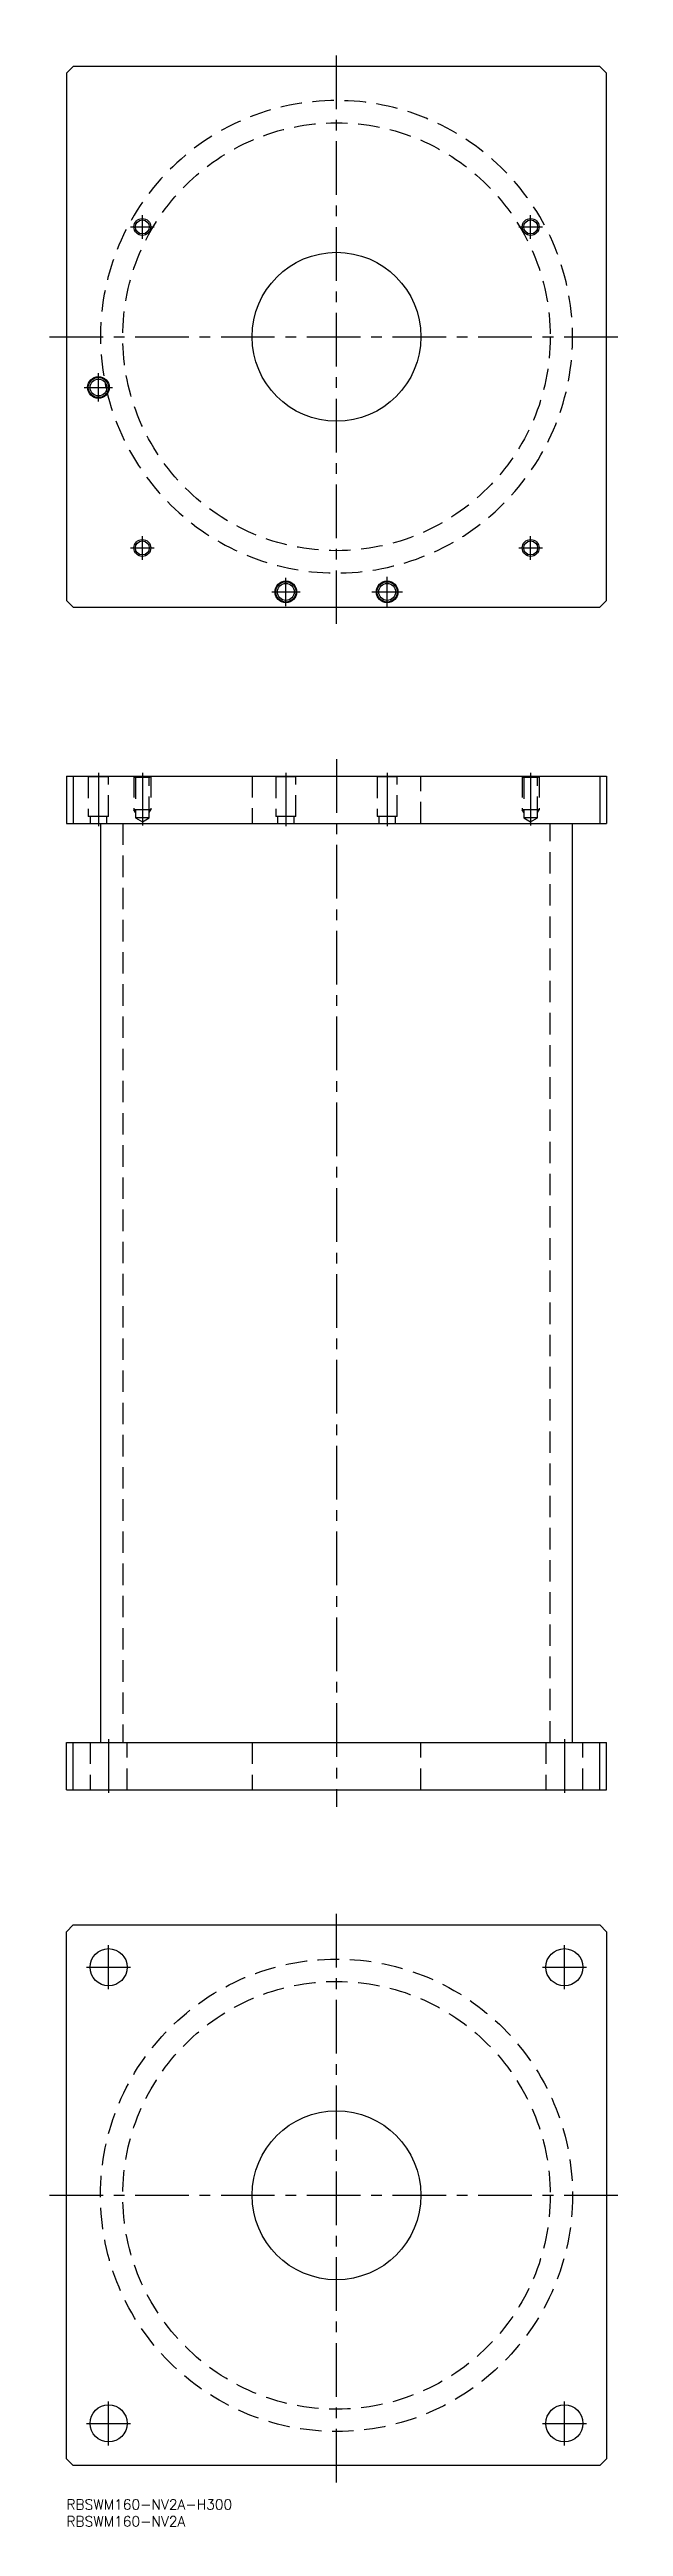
# Model space of a CAD drawing. Extents: x -5 to 165, y -8 to 725.
import ezdxf

# ---------------------------------------------------------------- set-up
doc = ezdxf.new("R2010")
doc.units = 0
doc.header["$LTSCALE"] = 0.5
doc.linetypes.add('CENTER', pattern=[50.8, 31.75, -6.35, 6.35, -6.35])
doc.linetypes.add('DASHED', pattern=[19.05, 12.7, -6.35])
for name, color, linetype in [('MSM_CENTER', 1, 'CENTER'), ('MSM_CONTINUOUS', 7, 'CONTINUOUS'), ('MSM_DASHED', 4, 'DASHED'), ('MSM_NARROW', 5, 'CONTINUOUS'), ('MSM_PART_NUMBER', 7, 'CONTINUOUS')]:
    doc.layers.add(name, color=color, linetype=linetype)
doc.styles.get("Standard").update_dxf_attribs({"font": 'txt.shx', "height": 3, "bigfont": 'bigfont.shx'})

msp = doc.modelspace()

# ---------------------------------------------------------------- linework, layer by layer
at = {"layer": 'MSM_CENTER'}
for p, q in [((80, 555), (80, 725)), ((22.5, 669), (22.5, 676)), ((137.5, 669), (137.5, 676)), ((19, 672.5), (26, 672.5)), ((134, 672.5), (141, 672.5)), ((-5, 640), (165, 640)), ((5.3, 625), (13.7, 625)), ((9.5, 620.8), (9.5, 629.2)), ((22.5, 574), (22.5, 581)), ((137.5, 574), (137.5, 581)), ((19, 577.5), (26, 577.5)), ((134, 577.5), (141, 577.5)), ((60.8, 564.5), (69.2, 564.5)), ((65, 560.3), (65, 568.7)), ((90.5, 564.5), (99.5, 564.5)), ((95, 560), (95, 569)), ((80, 515), (80, 205)), ((9.5, 511), (9.5, 495)), ((22.5, 511), (22.5, 495.407)), ((65, 511), (65, 495)), ((95, 511), (95, 495)), ((137.5, 511), (137.5, 495.407)), ((12.5, 225), (12.5, 209)), ((147.5, 225), (147.5, 209)), ((80, 5), (80, 175)), ((12.5, 151), (12.5, 164)), ((147.5, 151), (147.5, 164)), ((6, 157.5), (19, 157.5)), ((141, 157.5), (154, 157.5)), ((-5, 90), (165, 90)), ((6, 22.5), (19, 22.5)), ((12.5, 16), (12.5, 29)), ((141, 22.5), (154, 22.5)), ((147.5, 16), (147.5, 29))]:
    msp.add_line(p, q, dxfattribs=at)
at = {"layer": 'MSM_CONTINUOUS'}
for p, q in [((2, 720), (0, 718)), ((158, 720), (2, 720)), ((160, 718), (158, 720)), ((0, 718), (0, 562)), ((160, 562), (160, 718)), ((0, 562), (2, 560)), ((2, 560), (158, 560)), ((158, 560), (160, 562)), ((0, 510), (160, 510)), ((0, 510), (0, 496)), ((2, 510), (2, 496)), ((158, 510), (158, 496)), ((160, 510), (160, 496)), ((0, 496), (160, 496)), ((10.1, 496), (10.1, 224)), ((149.9, 224), (149.9, 496)), ((0, 210), (0, 224)), ((0, 224), (160, 224)), ((2, 210), (2, 224)), ((158, 210), (158, 224)), ((160, 210), (160, 224)), ((0, 210), (160, 210)), ((0, 168), (2, 170)), ((2, 170), (158, 170)), ((158, 170), (160, 168)), ((0, 12), (0, 168)), ((160, 168), (160, 12)), ((2, 10), (0, 12)), ((158, 10), (2, 10)), ((160, 12), (158, 10))]:
    msp.add_line(p, q, dxfattribs=at)
for centre, radius in [((22.5, 672.5), 2.067), ((137.5, 672.5), 2.067), ((80, 640), 25), ((9.5, 625), 3.2), ((9.5, 625), 3), ((9.5, 625), 2.5), ((22.5, 577.5), 2.067), ((137.5, 577.5), 2.067), ((65, 564.5), 3.2), ((65, 564.5), 3), ((65, 564.5), 2.5), ((95, 564.5), 3.2), ((95, 564.5), 3), ((95, 564.5), 2.5), ((12.5, 157.5), 5.5), ((147.5, 157.5), 5.5), ((80, 90), 25), ((12.5, 22.5), 5.5), ((147.5, 22.5), 5.5)]:
    msp.add_circle(centre, radius, dxfattribs=at)
msp.add_arc((80, 640), 69.9, 191.020888, 193.002068, dxfattribs=at)
at = {"layer": 'MSM_DASHED'}
for p, q in [((6.3, 510), (6.5, 509.8)), ((6.5, 509.8), (6.5, 498)), ((12.5, 509.8), (6.5, 509.8)), ((12.5, 509.8), (12.7, 510)), ((12.5, 498), (12.5, 509.8)), ((20, 510), (20.433, 509.567)), ((20, 510), (20, 500)), ((20.433, 509.567), (20.433, 497.6)), ((24.567, 509.567), (20.433, 509.567)), ((24.567, 509.567), (25, 510)), ((24.567, 497.6), (24.567, 509.567)), ((25, 510), (25, 500)), ((55, 510), (55, 496)), ((61.8, 510), (62, 509.8)), ((62, 509.8), (62, 498)), ((68, 509.8), (62, 509.8)), ((68, 509.8), (68.2, 510)), ((68, 498), (68, 509.8)), ((91.8, 510), (92, 509.8)), ((92, 509.8), (92, 498)), ((98, 509.8), (92, 509.8)), ((98, 509.8), (98.2, 510)), ((98, 498), (98, 509.8)), ((105, 496), (105, 510)), ((135, 510), (135.433, 509.567)), ((135, 510), (135, 500)), ((135.433, 509.567), (135.433, 497.6)), ((139.567, 509.567), (135.433, 509.567)), ((139.567, 509.567), (140, 510)), ((139.567, 497.6), (139.567, 509.567)), ((140, 510), (140, 500)), ((25, 500), (20, 500)), ((20.433, 499.25), (20, 500)), ((24.567, 499.25), (25, 500)), ((140, 500), (135, 500)), ((135.433, 499.25), (135, 500)), ((139.567, 499.25), (140, 500)), ((12.5, 498), (6.5, 498)), ((7, 498), (7, 496)), ((12, 496), (12, 498)), ((16.7, 496), (16.7, 224)), ((20.433, 497.6), (22.5, 496.407)), ((24.567, 497.6), (20.433, 497.6)), ((22.5, 496.407), (24.567, 497.6)), ((68, 498), (62, 498)), ((62.5, 498), (62.5, 496)), ((67.5, 496), (67.5, 498)), ((98, 498), (92, 498)), ((92.5, 498), (92.5, 496)), ((97.5, 496), (97.5, 498)), ((135.433, 497.6), (137.5, 496.407)), ((139.567, 497.6), (135.433, 497.6)), ((137.5, 496.407), (139.567, 497.6)), ((143.3, 224), (143.3, 496)), ((7, 224), (7, 210)), ((18, 210), (18, 224)), ((55, 224), (55, 210)), ((105, 210), (105, 224)), ((142, 224), (142, 210)), ((153, 210), (153, 224))]:
    msp.add_line(p, q, dxfattribs=at)
for centre, radius in [((80, 640), 63.3), ((80, 90), 69.9), ((80, 90), 63.3)]:
    msp.add_circle(centre, radius, dxfattribs=at)
msp.add_arc((80, 640), 69.9, 193.002068, 191.020888, dxfattribs=at)
at = {"layer": 'MSM_NARROW'}
for centre in [(22.5, 672.5), (137.5, 672.5), (22.5, 577.5), (137.5, 577.5)]:
    msp.add_circle(centre, 2.5, dxfattribs=at)

# ---------------------------------------------------------------- texts
at = {"layer": 'MSM_PART_NUMBER'}
for s, p in [('RBSWM160-NV2A-H300', (0, -3)), ('RBSWM160-NV2A', (0, -8))]:
    msp.add_text(s, height=3, dxfattribs=at).set_placement(p)

doc.saveas('drawing.dxf')
